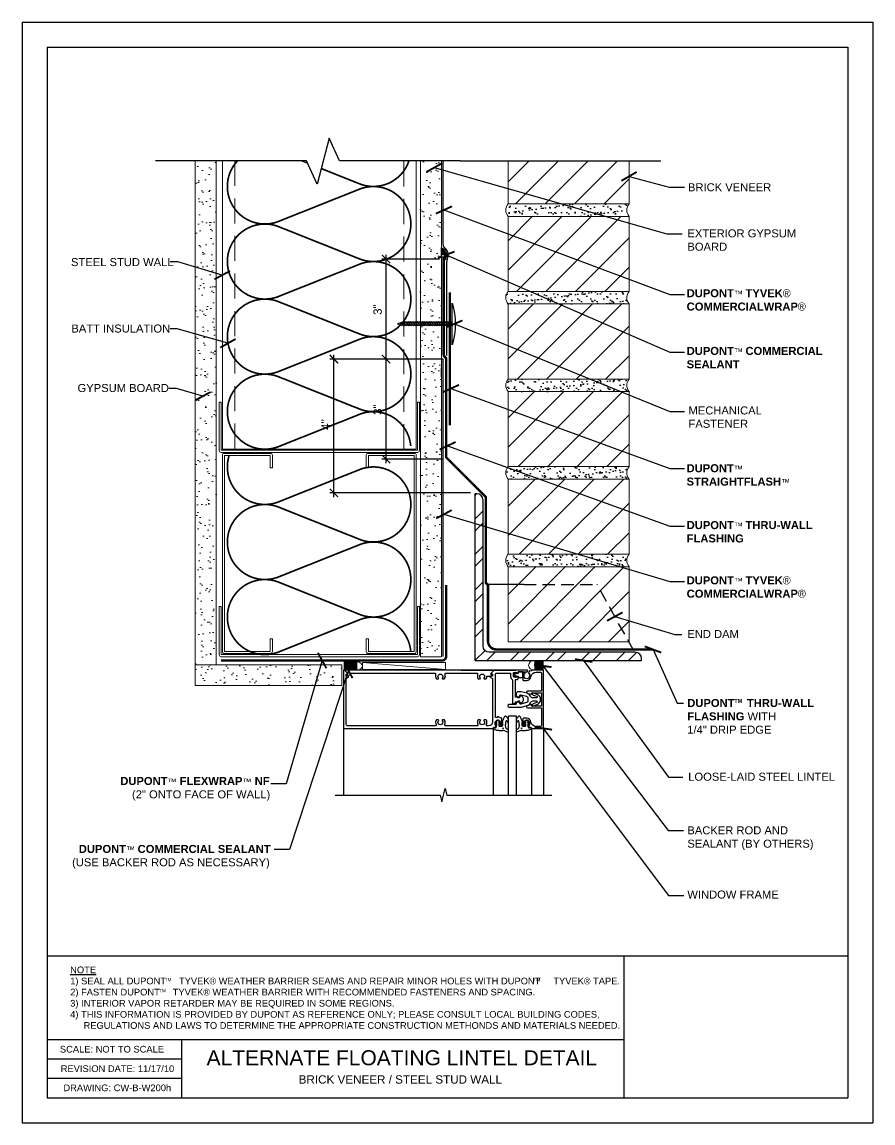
# Model space of a CAD drawing. Extents: x 520 to 545.5, y 238.7 to 271.7.
import ezdxf

# ---------------------------------------------------------------- set-up
doc = ezdxf.new("R2010")
doc.units = 0
doc.header["$LTSCALE"] = 1.5
doc.header["$MEASUREMENT"] = 0
doc.header["$PDMODE"] = 34
doc.linetypes.add('DASHED', pattern=[0.75, 0.5, -0.25])
doc.linetypes.add('HIDDEN', pattern=[0.375, 0.25, -0.125])
doc.layers.get('0').update_dxf_attribs({"color": 8, "linetype": 'CONTINUOUS'})
doc.layers.get('Defpoints').update_dxf_attribs({"linetype": 'CONTINUOUS'})
for name, color, linetype in [('8x11-ttb$0$B', 5, 'CONTINUOUS'), ('CMU', 250, 'CONTINUOUS'), ('DuPont Self-Adhered Flashing', 252, 'CONTINUOUS'), ('DuPont Thru-Wall Flashing', 252, 'CONTINUOUS'), ('INSULATION', 241, 'CONTINUOUS'), ('SEALANT', 250, 'CONTINUOUS'), ('Storefront Window', 250, 'CONTINUOUS'), ('StraightFlash', 252, 'CONTINUOUS'), ('STRUCTURE', 250, 'CONTINUOUS'), ('TEXT', 7, 'CONTINUOUS')]:
    doc.layers.add(name, color=color, linetype=linetype)
for name, color, linetype, lineweight in [('A-Backer Rod', 250, 'CONTINUOUS', 15), ('A-Sealant', 250, 'CONTINUOUS', 15), ('brick', 250, 'CONTINUOUS', 5), ('Gyp Board', 250, 'CONTINUOUS', 20), ('Metal Stud', 250, 'CONTINUOUS', 18), ('Shims', 250, 'CONTINUOUS', 25)]:
    doc.layers.add(name, color=color, linetype=linetype, lineweight=lineweight)
doc.layers.add('TYVEK Commercial Wrap D', color=7, linetype='DASHED', true_color=0x00538e)
doc.layers.add('Tyvek CommercialWrap', color=7, linetype='DASHED', true_color=0x00538e)
doc.layers.add('VIEWPORT', color=7, linetype='CONTINUOUS', plot=False)
doc.styles.add('DETAILS', font='sanss___.ttf', dxfattribs={"height": 1})
doc.styles.add('MS-STANDARD', font='ARIAL.TTF')
doc.dimstyles.new('ARCH_1_1-2_IN', dxfattribs={"dimscale": 0, "dimtxt": 0.09375, "dimasz": 0.09375, "dimexe": 0.0625, "dimexo": 0.0625, "dimgap": 0.0625, "dimtad": 1, "dimdec": 4, "dimlfac": 8, "dimzin": 3, "dimdsep": 46, "dimlunit": 4, "dimtxsty": 'Standard', "dimblk1": 'ARCHTICK', "dimblk2": 'ARCHTICK', "dimsah": 1, "dimcen": 0.0625, "dimdle": 0.0625, "dimclrd": 256, "dimclre": 256, "dimclrt": 256, "dimadec": 0, "dimazin": 0, "dimtfac": 1, "dimtdec": 4, "dimtmove": 0, "dimatfit": 3, "dimldrblk": 'ARCHTICK', "dimfxl": 1, "dimfrac": 2, "dimtolj": 1, "dimtzin": 0, "dimlwd": -1, "dimlwe": -1, "dimarcsym": 0})
doc.dimstyles.new('MS-ARCH_6_IN', dxfattribs={"dimtxt": 0.25, "dimasz": 0.25, "dimexe": 0.125, "dimexo": 0.125, "dimgap": 0.125, "dimtad": 1, "dimdec": 4, "dimzin": 3, "dimdsep": 46, "dimlunit": 4, "dimtxsty": 'MS-STANDARD', "dimblk1": 'ARCHTICK', "dimblk2": 'ARCHTICK', "dimsah": 1, "dimcen": 0.25, "dimdle": 0.125, "dimclrd": 256, "dimclre": 256, "dimclrt": 256, "dimadec": 0, "dimazin": 0, "dimtfac": 1, "dimtdec": 4, "dimtmove": 0, "dimatfit": 3, "dimldrblk": 'ARCHTICK', "dimfxl": 1, "dimfrac": 2, "dimtolj": 1, "dimtzin": 0, "dimlwd": -1, "dimlwe": -1, "dimarcsym": 0})

# ---------------------------------------------------------------- blocks, each defined once
blk = doc.blocks.new('_ArchTick')
at = {"color": 0, "linetype": 'ByBlock', "const_width": 0.15}
blk.add_lwpolyline([(-0.5, -0.5), (0.5, 0.5)], dxfattribs=at)
blk = doc.blocks.new('*D1')
at = {"layer": 'Defpoints', "color": 0}
for p in [(1501.952, 1201.213, 0), (1503.599, 1201.213, 0), (1506.168, 1197.203, 0)]:
    blk.add_point(p, dxfattribs=at)
at = {"layer": 'TEXT'}
for p, q in [((1503.474, 1201.213, 0), (1501.827, 1201.213, 0)), ((1501.952, 1197.078, 0), (1501.952, 1201.338, 0)), ((1506.043, 1197.203, 0), (1501.827, 1197.203, 0))]:
    blk.add_line(p, q, dxfattribs=at)
at = {"layer": 'TEXT', "xscale": 0.25, "yscale": 0.25, "zscale": 0.25}
for p, rotation in [((1501.952, 1201.213, 0), 90), ((1501.952, 1197.203, 0), 270)]:
    blk.add_blockref('_ArchTick', p, dxfattribs=dict(at, rotation=rotation))
at = {"layer": 'TEXT', "insert": (1501.702, 1199.25, 0), "char_height": 0.25, "attachment_point": 5, "rotation": 90, "style": 'MS-STANDARD'}
blk.add_mtext('\\A1;4"', dxfattribs=at)
blk = doc.blocks.new('*D2')
at = {"layer": 'Defpoints', "color": 0}
for p in [(1503.514, 1204.211, 0), (1505.242, 1204.211), (1505.354, 1201.213, 0)]:
    blk.add_point(p, dxfattribs=at)
at = {"layer": 'TEXT'}
for p, q in [((1505.117, 1204.211, 0), (1503.389, 1204.211, 0)), ((1503.514, 1201.088, 0), (1503.514, 1204.336, 0)), ((1505.229, 1201.213, 0), (1503.389, 1201.213, 0))]:
    blk.add_line(p, q, dxfattribs=at)
at = {"layer": 'TEXT', "xscale": 0.25, "yscale": 0.25, "zscale": 0.25}
for p, rotation in [((1503.514, 1204.211, 0), 90), ((1503.514, 1201.213, 0), 270)]:
    blk.add_blockref('_ArchTick', p, dxfattribs=dict(at, rotation=rotation))
at = {"layer": 'TEXT', "insert": (1503.262, 1202.694, 0), "char_height": 0.25, "attachment_point": 5, "rotation": 90, "style": 'MS-STANDARD'}
blk.add_mtext('\\A1;3"', dxfattribs=at)
blk = doc.blocks.new('*D3')
at = {"layer": 'Defpoints', "color": 0}
for p in [(1503.514, 1201.213, 0), (1505.242, 1201.213), (1505.354, 1198.216, 0)]:
    blk.add_point(p, dxfattribs=at)
at = {"layer": 'TEXT'}
for p, q in [((1505.117, 1201.213, 0), (1503.389, 1201.213, 0)), ((1503.514, 1198.091, 0), (1503.514, 1201.338, 0)), ((1505.229, 1198.216, 0), (1503.389, 1198.216, 0))]:
    blk.add_line(p, q, dxfattribs=at)
at = {"layer": 'TEXT', "xscale": 0.25, "yscale": 0.25, "zscale": 0.25}
for p, rotation in [((1503.514, 1201.213, 0), 90), ((1503.514, 1198.216, 0), 270)]:
    blk.add_blockref('_ArchTick', p, dxfattribs=dict(at, rotation=rotation))
at = {"layer": 'TEXT', "insert": (1503.262, 1199.697, 0), "char_height": 0.25, "attachment_point": 5, "rotation": 90, "style": 'MS-STANDARD'}
blk.add_mtext('\\A1;3"', dxfattribs=at)

msp = doc.modelspace()

# ---------------------------------------------------------------- hatches: boundary and pattern name
at = {"layer": 'brick'}
h = msp.add_hatch(dxfattribs=at)
h.set_pattern_fill('_USER', color=256, scale=0.625, angle=45, style=0, pattern_type=0)
h.set_pattern_definition([(45, (415.4628, 423.51115), (-0.4419417, 0.4419417), [])])
h.paths.add_polyline_path([(538.2302, 263.59773), (538.2302, 265.84773), (534.6052, 265.84773), (534.6052, 263.59773)])
h.paths.add_polyline_path([(538.2302, 260.97273), (538.2302, 263.22273), (534.6052, 263.22273), (534.6052, 260.97273)])
h.paths.add_polyline_path([(534.6052, 260.59773), (534.6052, 258.34773), (538.2302, 258.34773), (538.2302, 260.59773)])
h.paths.add_polyline_path([(534.6052, 257.97273), (534.6052, 255.72273), (538.2302, 255.72273), (538.2302, 257.97273)])
h.paths.add_polyline_path([(538.2302, 255.34773), (534.6052, 255.34773), (534.6052, 254.97273), (537.11363, 254.97273), (538.14863, 253.09773), (538.2302, 253.09773)])
h.paths.add_polyline_path([(537.11363, 254.97273), (534.6052, 254.97273), (534.6052, 253.09773), (538.14863, 253.09773)], flags=16)
h.paths.add_polyline_path([(538.2302, 267.50887), (534.6052, 267.50887), (534.6052, 266.22273), (538.2302, 266.22273)])
at = {"layer": 'CMU'}
h = msp.add_hatch(dxfattribs=at)
h.set_pattern_fill('AR-SAND', color=256, scale=0.15, style=0)
h.set_pattern_definition([(37.5, (214.07449, 278.90514), (-0.009449, 0.28902357), [0, -0.228, 0, -0.255, 0, -0.24375]), (7.5, (214.0745, 278.90514), (0.2654665, 0.4233219), [0, -0.123, 0, -0.2055, 0, -0.07875]), (327.5, (213.88999, 278.90514), (0.46712128, 0.00084886), [0, -0.075, 0, -0.27, 0, -0.3525]), (317.5, (213.89, 278.90514), (0.450919, 0.13165133), [0, -0.0375, 0, -0.177, 0, -0.2025])])
h.paths.add_polyline_path([(538.2302, 266.21986), (534.6052, 266.21986, 0.36363989), (534.6052, 265.84486), (538.2302, 265.84486, -0.36363989)])
h.paths.add_polyline_path([(538.2302, 263.59486), (534.6052, 263.59486, 0.36363989), (534.6052, 263.21986), (538.2302, 263.21986, -0.36363989)])
h.paths.add_polyline_path([(538.2302, 260.96986), (534.6052, 260.96986, 0.36363989), (534.6052, 260.59486), (538.2302, 260.59486, -0.36363989)])
h.paths.add_polyline_path([(538.2302, 258.34486), (534.6052, 258.34486, 0.36363989), (534.6052, 257.96986), (538.2302, 257.96986, -0.36363989)])
h.paths.add_polyline_path([(538.2302, 255.71986), (534.6052, 255.71986, 0.36363989), (534.6052, 255.34486), (538.2302, 255.34486, -0.36363989)])
at = {"layer": 'Gyp Board'}
h = msp.add_hatch(dxfattribs=at)
h.set_pattern_fill('AR-SAND', color=256, scale=0.25, style=0)
h.set_pattern_definition([(37.5, (561.97405, 240.66204), (-0.0157483, 0.481706), [0, -0.38, 0, -0.425, 0, -0.40625]), (7.5, (561.97405, 240.66204), (0.442444, 0.7055365), [0, -0.205, 0, -0.3425, 0, -0.13125]), (327.5, (561.66655, 240.66204), (0.7785355, 0.0014148), [0, -0.125, 0, -0.45, 0, -0.5875]), (317.5, (561.66655, 240.66204), (0.751532, 0.219419), [0, -0.0625, 0, -0.295, 0, -0.3375])])
h.paths.add_polyline_path([(525.8552, 267.50887), (525.68021, 267.50887), (525.2302, 267.50887), (525.2302, 252.40758), (525.8552, 252.40758)])
h.paths.add_polyline_path([(532.6052, 267.50887), (531.9802, 267.50887), (531.9802, 252.64758), (532.6052, 252.64758)])
h = msp.add_hatch(dxfattribs=at)
h.set_pattern_fill('AR-SAND,_O', color=256, scale=0.25, angle=-90)
h.set_pattern_definition([(127.5, (1086.2701, -1529.7422), (-0.48170594, -0.01574834), [0, -0.38, 0, -0.425, 0, -0.40625]), (97.5, (1086.2701, -1529.7422), (-0.70553652, 0.44244418), [0, -0.205, 0, -0.3425, 0, -0.13125]), (57.5, (1086.2701, -1530.0497), (-0.00141476, 0.77853547), [0, -0.125, 0, -0.45, 0, -0.5875]), (47.5, (1086.2701, -1530.0497), (-0.2194189, 0.75153165), [0, -0.0625, 0, -0.295, 0, -0.3375])])
h.paths.add_polyline_path([(525.2302, 252.40758), (525.2302, 251.78258), (529.62485, 251.78258), (529.62485, 252.40758)])
at = {"layer": 'SEALANT', "linetype": 'Continuous'}
h = msp.add_hatch(color=256, dxfattribs=at)
edge = h.paths.add_edge_path()
edge.add_arc((532.53095, 264.68288), 0.23177, -37.848286, 71.314784, ccw=False)
edge.add_line((532.71396, 264.54067), (532.71384, 264.61961))
edge.add_line((532.71384, 264.61961), (532.6052, 264.61961))
edge.add_line((532.6052, 264.61961), (532.6052, 264.90244))
at = {"layer": 'SEALANT'}
h = msp.add_hatch(color=256, dxfattribs=at)
h.dxf.hatch_style = 1
edge = h.paths.add_edge_path()
edge.add_arc((529.43047, 252.36839), 0.27922, 333.139472, 386.860528, ccw=False)
edge.add_line((529.67956, 252.24224), (530.08705, 252.24224))
edge.add_ellipse((530.08705, 252.36839), major_axis=(0.15164, 0), ratio=0.83193038, start_angle=90, end_angle=270, ccw=False)
edge.add_line((530.08705, 252.49455), (529.67956, 252.49455))
h = msp.add_hatch(color=256, dxfattribs=at)
h.dxf.hatch_style = 1
edge = h.paths.add_edge_path()
edge.add_line((535.67028, 252.53141), (535.3873, 252.53141))
edge.add_ellipse((535.3873, 252.38682), major_axis=(0.1676, 0), ratio=0.86265915, start_angle=270, end_angle=450, ccw=False)
edge.add_line((535.3873, 252.24224), (535.66854, 252.24224))
edge.add_arc((536.0392, 252.3846), 0.39705, 158.300873, 201.011761, ccw=False)
at = {"layer": 'STRUCTURE'}
h = msp.add_hatch(dxfattribs=at)
h.set_pattern_fill('ANSI32', color=256, scale=2, style=0)
h.set_pattern_definition([(45, (-1068.5434, -375.93854), (-0.5303301, 0.5303301), []), (45, (-1068.18984, -375.93854), (-0.5303301, 0.5303301), [])])
edge = h.paths.add_edge_path()
edge.add_line((533.8552, 252.96891), (533.8552, 257.34391))
edge.add_arc((533.6677, 257.34391), 0.1875, 0, 90)
edge.add_line((533.6677, 257.53141), (533.6052, 257.53141))
edge.add_line((533.6052, 257.53141), (533.6052, 252.53141))
edge.add_line((533.6052, 252.53141), (538.6052, 252.53141))
edge.add_line((538.6052, 252.53141), (538.6052, 252.59391))
edge.add_arc((538.4177, 252.59391), 0.1875, 0, 90)
edge.add_line((538.4177, 252.78141), (534.0427, 252.78141))
edge.add_arc((534.0427, 252.96891), 0.1875, 180, 270, ccw=False)

# ---------------------------------------------------------------- linework, layer by layer
at = {"layer": '8x11-ttb$0$B', "color": 7}
for p, q in [((520.78945, 270.921), (520.78945, 239.421)), ((520.78945, 270.921), (544.78945, 270.921)), ((544.78945, 270.921), (544.78945, 239.421)), ((520.78945, 241.17166), (538.078, 241.17166)), ((520.78945, 239.421), (544.78945, 239.421))]:
    msp.add_line(p, q, dxfattribs=at)
for points in [[(544.78945, 243.66632), (520.78945, 243.66632)], [(538.078, 243.66632), (538.078, 239.421)], [(524.81716, 241.17166), (524.81716, 239.421)], [(524.81716, 240.58806), (520.78945, 240.58806)], [(524.81716, 240.00446), (520.78945, 240.00446)]]:
    msp.add_lwpolyline(points, dxfattribs=at)
at = {"layer": 'A-Backer Rod'}
for centre, major_axis, ratio in [((530.08705, 252.36839), (0.15164, 0), 0.83193038), ((535.3873, 252.38682, 0), (0.1676, 0), 0.86265915)]:
    msp.add_ellipse(centre, major_axis=major_axis, ratio=ratio, dxfattribs=at)
at = {"layer": 'A-Sealant'}
msp.add_arc((536.0392, 252.3846, 0), 0.39705, 158.300873, 201.011761, dxfattribs=at)
at = {"layer": 'brick', "linetype": 'Continuous', "elevation": 0}
msp.add_lwpolyline([(534.6052, 267.50887), (534.6052, 266.21986), (538.2302, 266.21986), (538.2302, 267.50887)], dxfattribs=at)
for points in [[(534.6052, 263.59486), (538.2302, 263.59486), (538.2302, 265.84486), (534.6052, 265.84486)], [(534.6052, 260.96986), (538.2302, 260.96986), (538.2302, 263.21986), (534.6052, 263.21986)], [(534.6052, 258.34486), (538.2302, 258.34486), (538.2302, 260.59486), (534.6052, 260.59486)], [(534.6052, 255.71986), (538.2302, 255.71986), (538.2302, 257.96986), (534.6052, 257.96986)], [(534.6052, 253.09486), (538.2302, 253.09486), (538.2302, 255.34486), (534.6052, 255.34486)]]:
    msp.add_lwpolyline(points, close=True, dxfattribs=at)
at = {"layer": 'brick', "linetype": 'Continuous'}
for centre in [(534.82892, 266.03236, 0), (538.45392, 266.03236, 0), (534.82892, 263.40736, 0), (538.45392, 263.40736, 0), (534.82892, 260.78236, 0), (538.45392, 260.78236, 0), (534.82892, 258.15736, 0), (538.45392, 258.15736, 0), (534.82892, 255.53236, 0), (538.45392, 255.53236, 0)]:
    msp.add_arc(centre, 0.2919, 140.03343, 219.96657, dxfattribs=at)
at = {"layer": 'DuPont Self-Adhered Flashing', "const_width": 0.075}
msp.add_lwpolyline([(525.99844, 252.53204), (532.62337, 252.53204, 0.41421356), (532.74837, 252.65704), (532.74837, 254.79574)], format="xyb", dxfattribs=at)
at = {"layer": 'DuPont Thru-Wall Flashing'}
msp.add_line((535.07283, 254.81555, 0), (533.99294, 254.81555, 0), dxfattribs=at)
at = {"layer": 'DuPont Thru-Wall Flashing', "linetype": 'HIDDEN'}
for p, q in [((535.07283, 254.81555, 0), (537.27237, 254.81555, 0)), ((538.37099, 252.82528), (537.27237, 254.81555))]:
    msp.add_line(p, q, dxfattribs=at)
at = {"layer": 'DuPont Thru-Wall Flashing'}
msp.add_lwpolyline([(532.67618, 264.61958, 0.075, 0.075, 0), (532.67618, 261.68831, 0.075, 0.075, 0.19891237), (532.69082, 261.65296, 0.075, 0.075, 0), (532.73373, 261.61005, 0.075, 0.075, -0.19891237), (532.74837, 261.57469, 0.075, 0.075, 0), (532.74837, 258.62245, 0.075, 0.075, 0), (533.938, 257.43282, 0.075, 0.075, 0), (533.938, 254.85375, 0.075, 0.075, 0), (534.00403, 254.80332, 0.075, 0.075, 0), (534.00403, 253.11368, 0.075, 0.075, 0.41415789), (534.25398, 252.86368, 0.075, 0.075, 0), (538.94783, 252.86279, 0, 0, 0)], format="xyseb", dxfattribs=at)
at = {"layer": 'Gyp Board', "elevation": 0}
for points in [[(525.2302, 267.50887), (525.2302, 252.40758), (525.8552, 252.40758), (525.8552, 267.50887)], [(532.6052, 267.50887), (532.6052, 252.64758), (531.9802, 252.64758), (531.9802, 267.50887)]]:
    msp.add_lwpolyline(points, dxfattribs=at)
msp.add_lwpolyline([(525.2302, 252.40758), (525.2302, 251.78258), (529.62485, 251.78258), (529.62485, 252.40758)], close=True, dxfattribs=at)
at = {"layer": 'INSULATION', "color": 253, "const_width": 0.05, "elevation": 0}
for points in [[(530.56738, 262.24133, 0.08350436), (530.19938, 262.17944), (527.68538, 261.17822, -1.4043705), (527.68538, 263.30444), (530.19938, 262.30322, 1.4043705), (530.19938, 264.42944), (527.68538, 263.42822, -1.4043705), (527.68538, 265.55444), (530.19938, 264.55322, 1.4043705), (530.19938, 266.67944), (527.68538, 265.67822, -0.7820851), (526.49488, 267.50887, -0.7820851)], [(529.00672, 267.2782), (530.19938, 266.80322, 0.41711529), (531.63408, 267.50887, 0.41711529)], [(527.31738, 261.11633, 0.08350436), (527.68538, 261.17822), (530.19938, 262.17944, -1.4043705), (530.19938, 260.05322), (527.68538, 261.05444, 1.4043705), (527.68538, 258.92822), (530.19938, 259.92944, -0.48942594), (531.68847, 258.96008)], [(526.24618, 258.67883, 0.61812556), (527.68538, 257.27197), (530.19938, 258.27319, -1.4043705), (530.19938, 256.14697), (527.68538, 257.14819, 1.4043705), (527.68538, 255.02197), (530.19938, 256.02319, -1.4043705), (530.19938, 253.89697), (527.68538, 254.89819, 1.4043705), (527.68538, 252.77197), (530.19938, 253.77319, -0.48942594), (531.68847, 252.80383)]]:
    msp.add_lwpolyline(points, format="xyb", dxfattribs=at)
at = {"layer": 'INSULATION', "elevation": 0}
msp.add_lwpolyline([(528.42754, 267.50887), (528.59491, 267.44221)], dxfattribs=at)
at = {"layer": 'Metal Stud'}
for p, q in [((526.1052, 258.74133, 0), (526.1052, 258.77258, 0)), ((526.1052, 258.74133, 0), (526.1052, 258.77258, 0)), ((531.7927, 258.74133, 0), (531.7927, 258.77258, 0)), ((526.1052, 252.74133, 0), (526.1052, 252.71008, 0)), ((531.7927, 252.74133, 0), (531.7927, 252.71008, 0))]:
    msp.add_line(p, q, dxfattribs=at)
at = {"layer": 'Metal Stud', "lineweight": 13, "elevation": 0}
msp.add_lwpolyline([(526.0427, 267.50887), (526.0427, 258.86633), (531.8552, 258.86633), (531.8552, 267.50887)], dxfattribs=at)
at = {"layer": 'Metal Stud', "linetype": 'DASHED', "lineweight": 5, "elevation": 0}
msp.add_lwpolyline([(526.4177, 267.50887), (526.4177, 258.86633), (531.4802, 258.86633), (531.4802, 267.50887)], dxfattribs=at)
at = {"layer": 'Metal Stud', "elevation": 0}
for points in [[(531.88645, 260.27258), (531.88645, 258.83508), (526.01145, 258.83508), (526.01145, 260.27258), (525.94895, 260.27258), (525.94895, 258.83508, 0.41421356), (526.01145, 258.77258), (531.88645, 258.77258, 0.41421356), (531.94895, 258.83508), (531.94895, 260.27258)], [(527.4802, 258.30383), (527.5427, 258.30383), (527.5427, 258.67883, 0.41421356), (527.4802, 258.74133), (526.1052, 258.74133, 0.41421356), (526.0427, 258.67883), (526.0427, 252.80383, 0.41421356), (526.1052, 252.74133), (527.4802, 252.74133, 0.41421356), (527.5427, 252.80383), (527.5427, 253.17883), (527.4802, 253.17883), (527.4802, 252.80383), (526.1052, 252.80383), (526.1052, 258.67883), (527.4802, 258.67883)], [(530.4177, 258.30383), (530.3552, 258.30383), (530.3552, 258.67883, -0.41421356), (530.4177, 258.74133), (531.7927, 258.74133, -0.41421356), (531.8552, 258.67883), (531.8552, 252.80383, -0.41421356), (531.7927, 252.74133), (530.4177, 252.74133, -0.41421356), (530.3552, 252.80383), (530.3552, 253.17883), (530.4177, 253.17883), (530.4177, 252.80383), (531.7927, 252.80383), (531.7927, 258.67883), (530.4177, 258.67883)], [(531.88645, 254.14758), (531.88645, 252.71008), (526.01145, 252.71008), (526.01145, 254.14758), (525.94895, 254.14758), (525.94895, 252.71008, 0.41421356), (526.01145, 252.64758), (531.88645, 252.64758, 0.41421356), (531.94895, 252.71008), (531.94895, 254.14758)]]:
    msp.add_lwpolyline(points, format="xyb", close=True, dxfattribs=at)
at = {"layer": 'SEALANT', "linetype": 'Continuous'}
msp.add_line((532.60518, 261.02542, 0), (532.60518, 261.30116, 0), dxfattribs=at)
at = {"layer": 'SEALANT', "linetype": 'Continuous', "elevation": 0}
msp.add_lwpolyline([(532.6052, 264.90244, -0.51593444), (532.71396, 264.54067), (532.71384, 264.61961), (532.6052, 264.61961)], format="xyb", close=True, dxfattribs=at)
at = {"layer": 'Shims', "lineweight": 15}
msp.add_lwpolyline([(530.24342, 252.47204), (532.73159, 252.47204), (532.73159, 252.26415), (530.24342, 252.26415)], close=True, dxfattribs=at)
msp.add_lwpolyline([(532.73159, 252.26415), (530.24342, 252.47204)], dxfattribs=at)
at = {"layer": 'Storefront Window'}
for p, q in [((533.20182, 252.24224, 0), (534.83179, 252.24224, 0)), ((529.669, 250.49224, 0), (529.669, 248.49224, 0)), ((534.15728, 250.49224, 0), (534.15728, 248.49224, 0)), ((534.17022, 250.5186, 0), (534.16717, 250.48247, 0)), ((534.26769, 250.65696, 0), (534.22456, 250.63621, 0)), ((534.24837, 250.52338, 0), (534.2661, 250.60266, 0)), ((534.27177, 250.66228, 0), (534.27269, 250.6804, 0)), ((535.19279, 250.66228, 0), (535.19187, 250.6804, 0)), ((535.19687, 250.65696, 0), (535.23999, 250.63621, 0)), ((535.21619, 250.52338, 0), (535.19846, 250.60266, 0)), ((535.29434, 250.5186, 0), (535.29739, 250.48247, 0)), ((535.30682, 250.49224, 0), (535.30682, 248.49224, 0)), ((535.66854, 250.49224, 0), (535.66854, 248.49224, 0)), ((534.51185, 250.42206, 0), (534.60695, 250.38067, 0)), ((534.95271, 250.42206, 0), (534.85761, 250.38067, 0))]:
    msp.add_line(p, q, dxfattribs=at)
at = {"layer": 'Storefront Window', "elevation": 0}
for points in [[(534.13982, 251.98882), (534.13982, 250.69724, -0.41421356), (534.01482, 250.57224), (533.98286, 250.57224, -0.5558235), (533.95506, 250.61695, 0.23643465), (533.9543, 250.74503, 0.28229128), (533.94093, 250.75324), (533.89301, 250.75324, 0.64464487), (533.88172, 250.72835, -2.20605228), (533.77192, 250.72835, 0.64464487), (533.76064, 250.75324), (533.71272, 250.75324, 0.28229128), (533.69935, 250.74503, 0.23643465), (533.69859, 250.61695, -0.5558235), (533.67079, 250.57224), (532.73286, 250.57224, -0.5558235), (532.70506, 250.61695, 0.23643465), (532.7043, 250.74503, 0.28229128), (532.69093, 250.75324), (532.64301, 250.75324, 0.64464487), (532.63172, 250.72835, -2.20605228), (532.52192, 250.72835, 0.64464487), (532.51064, 250.75324), (532.46272, 250.75324, 0.28229128), (532.44935, 250.74503, 0.23643465), (532.44859, 250.61695, -0.5558235), (532.42079, 250.57224), (529.81128, 250.57224, -0.41421356), (529.74928, 250.63424), (529.74928, 251.98882), (529.82037, 252.0344, 0.74904253), (529.81228, 252.06203), (529.74928, 252.06203), (529.74928, 252.12703), (529.79589, 252.12703, 0.66034702), (529.80094, 252.13887), (529.71797, 252.22552), (529.71797, 252.24224), (529.66928, 252.24224), (529.66928, 250.49224), (534.15728, 250.49224), (534.16782, 250.52224), (534.22082, 250.51224), (534.24982, 250.59474), (534.22082, 250.59474), (534.22082, 250.67174, -1), (534.37882, 250.67174), (534.37882, 250.59474), (534.34982, 250.59474), (534.34982, 250.58274, 0.41421356), (534.36982, 250.56274), (534.41882, 250.56274), (534.41882, 250.78574, 0.32242914), (534.40176, 250.80944), (534.29182, 250.84981), (534.29182, 250.82824), (534.22982, 250.82824), (534.22982, 251.11774), (534.21482, 251.13274), (534.22982, 251.14774), (534.22982, 252.13724, -0.41421356), (534.24482, 252.15224), (534.67882, 252.15224), (534.67882, 252.05124, 0.29538318), (534.74082, 251.95544), (534.74082, 251.24274), (534.83082, 251.24274), (534.83082, 251.29724), (534.96019, 251.29724), (534.95585, 251.24767, 0.63099639), (534.96363, 251.24309), (535.02543, 251.28344, 0.54175185), (535.02533, 251.45097), (534.96362, 251.49116, 0.63020036), (534.95585, 251.48657), (534.96017, 251.43724), (534.83082, 251.43724), (534.83082, 251.95124, -0.41421356), (534.84582, 251.96624), (534.88882, 251.96624, 0.41421356), (534.90382, 251.98124), (534.90382, 252.03324, 0.41421356), (534.87882, 252.05824), (534.86382, 252.05824), (534.86382, 252.03624), (534.78382, 252.03624, -0.41421356), (534.76882, 252.05124), (534.76882, 252.15924, -0.41421356), (534.78382, 252.17424), (534.86382, 252.17424), (534.86382, 252.15224), (534.87882, 252.15224, 0.41421356), (534.90382, 252.17724), (534.90382, 252.19224), (535.17632, 252.19224, 1), (535.17632, 252.24224), (534.17067, 252.24224), (534.17067, 252.22552), (534.08771, 252.13887, 0.66034702), (534.09276, 252.12703), (534.13982, 252.12703), (534.13982, 252.06203), (534.07682, 252.06203, 0.74904253), (534.06873, 252.0344)], [(534.82005, 252.12739), (534.84271, 252.1544, 1), (534.82356, 252.17047), (534.76882, 252.10524), (534.82356, 252.04, 1), (534.84271, 252.05607), (534.82005, 252.08308), (534.90682, 252.06329), (534.90682, 252.02124), (535.04782, 252.02124), (535.04782, 252.18924), (534.90682, 252.18924), (534.90682, 252.14718)], [(535.04454, 250.78074), (535.04454, 250.56274), (535.09354, 250.56274, 0.41421356), (535.11354, 250.58274), (535.11354, 250.59474), (535.08454, 250.59474), (535.08454, 250.67174, -1), (535.24254, 250.67174), (535.24254, 250.59474), (535.21354, 250.59474), (535.24254, 250.51224), (535.29554, 250.52224), (535.30654, 250.49224), (535.66854, 250.49224), (535.66854, 252.24224), (535.30654, 252.24224), (535.29554, 252.21224), (535.24254, 252.22224), (535.21354, 252.13974), (535.24254, 252.13974), (535.24254, 252.06274, -1), (535.08454, 252.06274), (535.08454, 252.13974), (535.11354, 252.13974), (535.11354, 252.15174, 0.41421356), (535.09354, 252.17174), (535.04454, 252.17174), (535.04454, 251.95374, 0.41421356), (535.06454, 251.93374), (535.16354, 251.93374, 0.37708043), (535.29148, 252.04621, -0.37708043), (535.4462, 252.18224), (535.57854, 252.18224, -0.41421356), (535.60854, 252.15224), (535.60854, 251.61652), (535.18272, 251.61652, 0.8769747), (535.17496, 251.55754), (535.30847, 251.52177, 0.5773516), (535.32072, 251.53402), (535.31538, 251.55393, -0.49314543), (535.32504, 251.56652), (535.60854, 251.56652), (535.60854, 251.16795), (535.32504, 251.16795, -0.49314543), (535.31538, 251.18054), (535.32072, 251.20046, 0.5773516), (535.30847, 251.2127), (535.17496, 251.17693, 0.8769747), (535.18272, 251.11795), (535.60854, 251.11795), (535.60854, 250.58224, -0.41421356), (535.57854, 250.55224), (535.4462, 250.55224, -0.37708043), (535.29148, 250.68826, 0.37708043), (535.16354, 250.80074), (535.06454, 250.80074, 0.41421356)], [(535.3552, 251.32179), (535.45307, 251.32179, -0.83909963), (535.46162, 251.27329), (535.36084, 251.23661, 0.31783725), (535.32136, 251.17968, 0.51763809), (535.34149, 251.16572), (535.47625, 251.21477, 0.31529879), (535.57889, 251.36136), (535.57889, 251.37221, 0.31529879), (535.47625, 251.5188), (535.34149, 251.56785, 0.51763809), (535.32136, 251.55389, 0.31783725), (535.36084, 251.49696), (535.46162, 251.46028, -0.83909963), (535.45307, 251.41179), (535.3552, 251.41179, -0.30469456), (535.27189, 251.46776, 0.23446859), (535.17852, 251.55005), (534.99868, 251.59824), (534.91788, 251.59824, 0.41421356), (534.84288, 251.52324), (534.84288, 251.5021, 0.26794919), (534.88038, 251.43715), (534.8984, 251.42675, 0.1316525), (534.9059, 251.42474), (534.94432, 251.42474, 0.46630766), (534.95909, 251.44234), (534.95369, 251.47293, -0.54861879), (534.991, 251.50712), (535.15522, 251.46311, -0.33945426), (535.19228, 251.41482), (535.19228, 251.31875, -0.33945426), (535.15522, 251.27046), (534.99084, 251.22641, -0.54861879), (534.95353, 251.2606), (534.95909, 251.29213, 0.46630766), (534.94432, 251.30974), (534.9059, 251.30974, 0.1316525), (534.8984, 251.30773), (534.88038, 251.29732, 0.27133148), (534.84289, 251.23142, -0.41791242), (534.82789, 251.21624), (534.63042, 251.21624, 0.41421356), (534.60042, 251.18624), (534.60042, 251.16624, 0.41421356), (534.63042, 251.13624), (535.00203, 251.13624), (535.17852, 251.18352, 0.23446859), (535.27189, 251.26582, -0.30469456)]]:
    msp.add_lwpolyline(points, format="xyb", close=True, dxfattribs=at)
msp.add_lwpolyline([(532.71982, 252.06803), (532.71982, 252.05424), (532.71982, 252.15224), (533.68382, 252.15224), (533.68382, 252.05424, 0.11811162), (533.69935, 251.98944, 0.28229128), (533.71272, 251.98124), (533.76064, 251.98124, 0.64464487), (533.77192, 252.00612, -2.20605228), (533.88172, 252.00612, 0.64464487), (533.89301, 251.98124), (533.94093, 251.98124, 0.28229128), (533.9543, 251.98944, 0.11811162), (533.96982, 252.05424), (533.96982, 252.06803), (534.08682, 252.06803, 0.41421356), (534.13382, 252.11503), (534.13382, 252.12103), (534.09422, 252.12103, -0.66034702), (534.08483, 252.14302), (534.16363, 252.22532, 0.66034702), (534.1564, 252.24224), (529.73274, 252.24224, 0.66034702), (529.72552, 252.22532), (529.80432, 252.14302, -0.66034702), (529.79493, 252.12103), (529.75532, 252.12103), (529.75532, 252.11503, 0.66817864), (529.83556, 252.08179), (529.906, 252.15224), (532.43382, 252.15224), (532.43382, 252.05424, 0.11811162), (532.44935, 251.98944, 0.28229128), (532.46272, 251.98124), (532.51064, 251.98124, 0.64464487), (532.52192, 252.00612, -2.20605228), (532.63172, 252.00612, 0.64464487), (532.64301, 251.98124), (532.69093, 251.98124, 0.28229128), (532.7043, 251.98944, 0.11811162), (532.71982, 252.05424)], format="xyb", dxfattribs=at)
for points in [[(534.85728, 248.49224), (534.85728, 250.86724), (534.60728, 250.86724), (534.60728, 248.49224)], [(529.419, 248.49223), (532.56903, 248.49223), (532.61905, 248.29225), (532.71903, 248.69223), (532.76903, 248.49223), (535.91909, 248.49223)]]:
    msp.add_lwpolyline(points, dxfattribs=at)
at = {"layer": 'Storefront Window'}
for centre in [(534.45415, 250.50142, 0), (534.45415, 250.50142, 0), (535.01041, 250.50142, 0), (535.01041, 250.50142, 0)]:
    msp.add_circle(centre, 0.01, dxfattribs=at)
for centre, radius, start, end in [((534.71407, 250.69945, 0), 0.26614, 149.935883, 167.835783), ((534.56084, 250.78814, 0), 0.08911, 137.535983, 149.939083), ((534.54208, 250.80945, 0), 0.06096, 116.395883, 140.413683), ((534.5309, 250.83108, 0), 0.03647, 75.813083, 115.760883), ((534.51016, 250.81121, 0), 0.0627, 33.834583, 61.753083), ((533.55397, 250.17029, 0), 1.21367, 29.819286, 33.833883), ((535.91058, 250.17029, 0), 1.21367, 146.166117, 150.180714), ((534.9544, 250.81121, 0), 0.0627, 118.246917, 146.165417), ((534.93366, 250.83108, 0), 0.03647, 64.239117, 104.186917), ((534.92248, 250.80945, 0), 0.06096, 39.586317, 63.604117), ((534.90372, 250.78814, 0), 0.08911, 30.060917, 42.464017), ((534.75049, 250.69945, 0), 0.26614, 12.164217, 30.064117), ((534.17713, 250.48163, 0), 0.01, 175.170783, 248.138567), ((534.18019, 250.51776, 0), 0.01, 68.758957, 175.170783), ((534.32441, 250.84872, 0), 0.40553, 248.138567, 256.919894), ((534.26114, 250.72603, 0), 0.21345, 248.758957, 263.062968), ((534.22684, 250.62922, 0), 0.00735, 108.021087, 272.685645), ((534.23006, 250.71937, 0), 0.09753, 268.310258, 283.697992), ((534.23679, 250.5259, 0), 0.01185, 263.062968, 347.732518), ((534.26228, 250.68838, 0), 0.02243, 130.056983, 175.962083), ((534.24283, 250.69101, 0), 0.00303, 195.985393, 302.618283), ((534.29275, 250.60238, 0), 0.09871, 111.578283, 119.292583), ((534.5792, 250.31144, 0), 0.51485, 122.499883, 130.055783), ((534.25729, 250.6178, 0), 0.00797, 10.558079, 121.23026), ((534.26454, 250.67581, 0), 0.02006, 80.310183, 113.800183), ((534.24583, 250.60979, 0), 0.02149, 340.618872, 26.15753), ((534.25678, 250.66955, 0), 0.01666, 310.903583, 334.139183), ((534.26299, 250.6884, 0), 0.00871, 358.975783, 55.511083), ((534.24938, 250.6814, 0), 0.02333, 357.532483, 17.048483), ((534.30735, 250.73813, 0), 0.00891, 61.840183, 122.462783), ((534.23477, 250.60241, 0), 0.16289, 41.105183, 61.864083), ((534.39745, 250.70555, 0), 0.07362, 175.170783, 197.001513), ((534.3296, 250.70832, 0), 0.00683, 44.297883, 142.972983), ((534.44451, 250.61497, 0), 0.11925, 175.793223, 195.277123), ((534.37777, 250.614, 0), 0.05309, 152.683283, 169.425383), ((534.33879, 250.69125, 0), 0.01379, 211.616583, 240.247393), ((534.34808, 250.58435, 0), 0.01864, 182.205785, 240.230783), ((534.33935, 250.63229, 0), 0.01064, 81.938383, 145.241083), ((534.09539, 250.32045, 0), 0.42978, 50.166883, 56.605183), ((534.4537, 250.88579, 0), 0.20985, 235.387093, 241.837073), ((534.36101, 250.60693, 0), 0.04465, 240.214333, 261.061603), ((534.27571, 250.18212, 0), 0.46523, 77.951783, 81.954683), ((534.39295, 250.80992, 0), 0.25011, 261.055363, 273.252173), ((534.35685, 250.70262, 0), 0.00287, 219.779733, 310.561783), ((534.3516, 250.70411, 0), 0.008, 332.779883, 41.067283), ((534.36097, 250.63846, 0), 0.01546, 9.203883, 51.062183), ((534.37314, 250.64026, 0), 0.00317, 264.274253, 12.818683), ((534.40551, 250.58873, 0), 0.02867, 273.250643, 2.168383), ((534.80065, 250.60371, 0), 0.36618, 169.182283, 182.16992), ((533.24692, 250.90055, 0), 1.21566, 349.183683, 353.143283), ((535.08374, 250.64132, 0), 0.55493, 176.094228, 182.301475), ((534.74086, 250.57108, 0), 0.21204, 183.00865, 195.440513), ((533.84364, 250.5912, 0), 0.68618, 357.406483, 2.324983), ((534.65859, 250.67153, 0), 0.12872, 158.182983, 176.529329), ((534.58615, 250.53616, 0), 0.05429, 203.408313, 250.728783), ((534.55522, 250.71439, 0), 0.01688, 66.049383, 162.829683), ((534.53801, 250.68442, 0), 0.05138, 37.541183, 62.069183), ((535.05105, 251.36057, 0), 1.00002, 241.128973, 243.634333), ((533.76424, 250.18245, 0), 0.97346, 30.039403, 33.214183), ((535.70032, 250.18245, 0), 0.97346, 146.785817, 149.960597), ((534.4135, 251.36057, 0), 1.00002, 296.365667, 298.871027), ((534.92655, 250.68442, 0), 0.05138, 117.930817, 142.458817), ((534.87841, 250.53616, 0), 0.05429, 289.271217, 336.591687), ((534.90933, 250.71439, 0), 0.01688, 17.170317, 113.950617), ((534.80596, 250.67153, 0), 0.12872, 3.470671, 21.817017), ((534.7237, 250.57108, 0), 0.21204, 344.559487, 356.99135), ((534.38082, 250.64132, 0), 0.55493, 357.698525, 3.905772), ((535.62092, 250.5912, 0), 0.68618, 177.675017, 182.593517), ((536.21764, 250.90055, 0), 1.21566, 186.856717, 190.816317), ((534.66391, 250.60371, 0), 0.36618, 357.83008, 10.817717), ((535.05904, 250.58873, 0), 0.02867, 177.831617, 266.749357), ((535.07161, 250.80992, 0), 0.25011, 266.747827, 278.944637), ((535.09142, 250.64026, 0), 0.00317, 167.181317, 275.725747), ((535.10359, 250.63846, 0), 0.01546, 128.937817, 170.796117), ((535.18885, 250.18212, 0), 0.46523, 98.045317, 102.048217), ((535.36917, 250.32045, 0), 0.42978, 123.394817, 129.833117), ((535.11296, 250.70411, 0), 0.008, 138.932717, 207.220117), ((535.10771, 250.70262, 0), 0.00287, 229.438217, 320.220267), ((535.22979, 250.60241, 0), 0.16289, 118.135917, 138.894817), ((535.01085, 250.88579, 0), 0.20985, 298.162927, 304.612907), ((535.10355, 250.60693, 0), 0.04465, 278.938397, 299.785667), ((535.12521, 250.63229, 0), 0.01064, 34.758917, 98.061617), ((535.11648, 250.58435, 0), 0.01864, 299.769217, 357.794215), ((535.13496, 250.70832, 0), 0.00683, 37.027017, 135.702117), ((535.12577, 250.69125, 0), 0.01379, 299.752607, 328.383417), ((535.08679, 250.614, 0), 0.05309, 10.574617, 27.316717), ((535.02005, 250.61497, 0), 0.11925, 344.722877, 4.206777), ((535.06711, 250.70555, 0), 0.07362, 342.998487, 4.829217), ((535.1572, 250.73813, 0), 0.00891, 57.537217, 118.159817), ((534.88536, 250.31144, 0), 0.51485, 49.944217, 57.500117), ((535.21518, 250.6814, 0), 0.02333, 162.951517, 182.467517), ((535.20778, 250.66955, 0), 0.01666, 205.860817, 229.096417), ((535.20157, 250.6884, 0), 0.00871, 124.488917, 181.024217), ((535.20001, 250.67581, 0), 0.02006, 66.199817, 99.689817), ((535.21873, 250.60979, 0), 0.02149, 153.84247, 199.381128), ((535.20727, 250.6178, 0), 0.00797, 58.76974, 169.441921), ((535.17181, 250.60238, 0), 0.09871, 60.707417, 68.421717), ((535.2345, 250.71937, 0), 0.09753, 256.302008, 271.689742), ((535.22777, 250.5259, 0), 0.01185, 192.267482, 276.937032), ((535.20228, 250.68838, 0), 0.02243, 4.037917, 49.943017), ((535.22173, 250.69101, 0), 0.00303, 237.381717, 344.014607), ((535.20342, 250.72603, 0), 0.21345, 276.937032, 291.241043), ((535.14014, 250.84872, 0), 0.40553, 283.080106, 291.861433), ((535.23772, 250.62922, 0), 0.00735, 267.314355, 71.978913), ((535.28437, 250.51776, 0), 0.01, 4.829217, 111.241043), ((535.28743, 250.48163, 0), 0.01, 291.861433, 4.829217), ((534.42376, 251.40214, 0), 0.9675, 258.606821, 265.111468), ((534.40687, 250.84409, 0), 0.41119, 260.825899, 275.647666), ((534.4593, 250.32648, 0), 0.10908, 61.198408, 96.297678), ((535.00526, 250.32648, 0), 0.10908, 83.702322, 118.801592), ((535.05769, 250.84409, 0), 0.41119, 264.352334, 279.174101), ((535.0408, 251.40214, 0), 0.9675, 274.888532, 281.393179)]:
    msp.add_arc(centre, radius, start, end, dxfattribs=at)
at = {"layer": 'StraightFlash', "color": 250, "const_width": 0.075}
msp.add_lwpolyline([(532.86002, 263.57158), (532.86002, 259.57781)], dxfattribs=at)
at = {"layer": 'STRUCTURE'}
for p, q in [((533.1661, 267.50887, 0), (539.18063, 267.50887)), ((531.46576, 262.69174), (531.41758, 262.5748)), ((531.46576, 262.69174), (531.478, 262.67357)), ((531.51813, 262.69174), (531.46577, 262.56466)), ((531.51813, 262.69174), (531.53037, 262.67357)), ((531.57051, 262.69174), (531.51814, 262.56466)), ((531.57051, 262.69174), (531.58274, 262.67357)), ((531.62288, 262.69174), (531.57052, 262.56466)), ((531.62288, 262.69174), (531.63511, 262.67357)), ((531.67525, 262.69174), (531.62289, 262.56466)), ((531.67525, 262.69174), (531.68749, 262.67357)), ((531.72762, 262.69174), (531.67526, 262.56466)), ((531.72762, 262.69174), (531.73986, 262.67357)), ((531.77999, 262.69174), (531.72763, 262.56466)), ((531.83237, 262.69174), (531.77999, 262.56466)), ((531.77999, 262.69174), (531.79223, 262.67357)), ((531.88473, 262.69174), (531.83237, 262.56466)), ((531.83237, 262.69174), (531.8446, 262.67357)), ((531.9371, 262.69174), (531.88473, 262.56466)), ((531.88473, 262.69174), (531.89696, 262.67357)), ((531.9371, 262.69174), (531.94934, 262.67357)), ((531.98947, 262.69174), (531.9371, 262.56466)), ((531.98947, 262.69174), (532.0017, 262.67357)), ((532.04183, 262.69174), (531.98947, 262.56466)), ((532.04183, 262.69197), (532.05407, 262.67381)), ((532.0942, 262.69197), (532.04183, 262.56489)), ((532.0942, 262.69197), (532.10643, 262.67381)), ((532.14657, 262.69197), (532.09421, 262.56489)), ((532.19894, 262.69197), (532.14657, 262.56489)), ((532.14657, 262.69197), (532.1588, 262.67381)), ((532.25131, 262.69197), (532.19894, 262.56489)), ((532.19894, 262.69197), (532.21117, 262.67381)), ((532.30368, 262.69197), (532.25131, 262.56489)), ((532.25131, 262.69197), (532.26354, 262.67381)), ((532.30368, 262.69197), (532.31591, 262.67381)), ((532.35604, 262.69197), (532.30368, 262.56489)), ((532.35604, 262.69197), (532.36828, 262.67381)), ((532.40841, 262.69197), (532.35604, 262.56489)), ((532.40841, 262.6922), (532.42065, 262.67404)), ((532.46093, 262.69174), (532.40857, 262.56466)), ((532.46093, 262.69174), (532.47316, 262.67357)), ((532.5133, 262.69174), (532.46094, 262.56466)), ((532.56567, 262.69174), (532.5133, 262.56466)), ((532.5133, 262.69174), (532.52554, 262.67357)), ((532.61804, 262.69174), (532.56567, 262.56466)), ((532.56567, 262.69174), (532.5779, 262.67357)), ((532.67041, 262.69174), (532.61804, 262.56466)), ((532.61804, 262.69174), (532.63027, 262.67357)), ((532.67041, 262.69174), (532.68264, 262.67357)), ((532.72277, 262.69174), (532.67041, 262.56466)), ((532.72277, 262.69174), (532.73501, 262.67357)), ((532.77514, 262.69174), (532.72277, 262.56466)), ((532.77514, 262.69197), (532.78738, 262.67381)), ((532.8275, 262.69174), (532.77514, 262.56466)), ((532.8275, 262.69174), (532.83974, 262.67357)), ((532.87987, 262.69174), (532.82751, 262.56466)), ((532.87987, 262.69174), (532.89211, 262.67357)), ((532.93112, 262.689), (532.87987, 262.56466)), ((531.46446, 262.6733), (531.28963, 262.62819)), ((531.28963, 262.62819), (531.46446, 262.58307)), ((531.35369, 262.61193), (531.37034, 262.58726)), ((531.4083, 262.67938), (531.37034, 262.58726)), ((531.40092, 262.59947), (531.41758, 262.5748)), ((531.4083, 262.67938), (531.42053, 262.66121)), ((531.451, 262.58655), (531.46577, 262.56466)), ((531.46446, 262.6733), (532.93112, 262.6733)), ((532.93112, 262.58307), (531.46446, 262.58307)), ((531.50588, 262.58283), (531.51814, 262.56466)), ((531.55825, 262.58283), (531.57052, 262.56466)), ((531.61062, 262.58283), (531.62289, 262.56466)), ((531.663, 262.58283), (531.67526, 262.56466)), ((531.71537, 262.58283), (531.72763, 262.56466)), ((531.76773, 262.58283), (531.77999, 262.56466)), ((531.8201, 262.58283), (531.83237, 262.56466)), ((531.87247, 262.58283), (531.88473, 262.56466)), ((531.92484, 262.58283), (531.9371, 262.56466)), ((531.97721, 262.58283), (531.98947, 262.56466)), ((532.02958, 262.58283), (532.04183, 262.56466)), ((532.05642, 262.60028), (532.04183, 262.56489)), ((532.08194, 262.58306), (532.09421, 262.56489)), ((532.13431, 262.58306), (532.14657, 262.56489)), ((532.18668, 262.58306), (532.19894, 262.56489)), ((532.23905, 262.58306), (532.25131, 262.56489)), ((532.29142, 262.58306), (532.30368, 262.56489)), ((532.34378, 262.58306), (532.35604, 262.56489)), ((532.39615, 262.58306), (532.40841, 262.56489)), ((532.42299, 262.60052), (532.40841, 262.56513)), ((532.44867, 262.58283), (532.46094, 262.56466)), ((532.50104, 262.58283), (532.5133, 262.56466)), ((532.55341, 262.58283), (532.56567, 262.56466)), ((532.60578, 262.58283), (532.61804, 262.56466)), ((532.65815, 262.58283), (532.67041, 262.56466)), ((532.71051, 262.58283), (532.72277, 262.56466)), ((532.76288, 262.58283), (532.77514, 262.56466)), ((532.78972, 262.60028), (532.77514, 262.56489)), ((532.81525, 262.58283), (532.82751, 262.56466)), ((532.86761, 262.58283), (532.87987, 262.56466)), ((532.91998, 262.58283), (532.93112, 262.56634))]:
    msp.add_line(p, q, dxfattribs=at)
at = {"layer": 'STRUCTURE', "elevation": 0}
msp.add_lwpolyline([(533.1661, 267.50887), (529.55789, 267.50887), (529.24166, 268.1942), (528.88659, 266.80983), (528.56416, 267.50887), (524.03887, 267.50887)], dxfattribs=at)
at = {"layer": 'STRUCTURE'}
msp.add_lwpolyline([(532.93112, 263.24563, -0.14736129), (532.93112, 261.99563)], format="xyb", close=True, dxfattribs=at)
at = {"layer": 'STRUCTURE', "elevation": 0}
msp.add_lwpolyline([(533.8552, 252.96891), (533.8552, 257.34391, 0.41421356), (533.6677, 257.53141), (533.6052, 257.53141), (533.6052, 252.53141), (538.6052, 252.53141), (538.6052, 252.59391, 0.41421356), (538.4177, 252.78141), (534.0427, 252.78141, -0.41421356)], format="xyb", close=True, dxfattribs=at)
at = {"layer": 'TYVEK Commercial Wrap D', "const_width": 0.04, "elevation": 0}
msp.add_lwpolyline([(531.96879, 252.61633), (531.96879, 252.61633)], dxfattribs=at)
at = {"layer": 'Tyvek CommercialWrap', "ltscale": 0.75, "const_width": 0.04, "flags": 128}
msp.add_lwpolyline([(532.65938, 267.50887), (532.65938, 264.99725, 0.19636995), (532.72212, 264.88289, -0.31773059), (532.78948, 264.58715, 0.07770523), (532.76703, 264.44716), (532.76703, 263.81837), (532.76703, 261.6743)], format="xyb", dxfattribs=at)
msp.add_lwpolyline([(532.65938, 252.64758), (532.65938, 261.5682)], dxfattribs=at)
at = {"layer": 'VIEWPORT', "color": 1}
for p, q in [((520.03945, 271.671), (520.03945, 238.671)), ((520.03945, 271.671), (545.53945, 271.671)), ((545.53945, 271.671), (545.53945, 238.671)), ((520.03945, 238.671), (545.53945, 238.671))]:
    msp.add_line(p, q, dxfattribs=at)

# ---------------------------------------------------------------- texts
at = {"layer": 'TEXT', "style": 'DETAILS'}
for s, insert, char_height, width, attachment_point in [('BRICK VENEER', (539.99558, 266.83757), 0.24, 6.5213507, 1), ('EXTERIOR GYPSUM \\PBOARD', (539.97877, 265.45633), 0.24, 6.5213507, 1), ('STEEL STUD WALL', (521.5067, 264.59465), 0.24, 6.5213507, 1), ('{\\fSansSerif|b1|i0|c2|p2;DUPONT\\fArial|b0|i0|c0|p32;\\H0.8125x;™\\fArial|b1|i0|c0|p32; \\fSansSerif|b1|i0|c2|p2;\\H1.2308x;TYVEK\\fSymbol|b0|i0|c2|p18;â} \\P{\\fSansSerif|b1|i0|c2|p2;COMMERCIALWRAP\\fSymbol|b0|i0|c2|p18;â}', (539.95627, 263.66256), 0.24, 7.1128455, 1), ('BATT INSULATION', (521.51779, 262.60365), 0.24, 6.5213507, 1), ('{\\fSansSerif|b1|i0|c2|p2;DUPONT\\fArial|b0|i0|c0|p32;\\H0.8125x;™\\fArial|b1|i0|c0|p32; \\H1.2308x;COMMERCIAL\\PSEALANT}', (539.95627, 261.93289), 0.24, 7.1128455, 1), ('GYPSUM BOARD', (521.70372, 260.82038), 0.24, 6.5213507, 1), ('MECHANICAL \\PFASTENER ', (540.01052, 260.14843), 0.24, 6.5213507, 1), ('{\\fSansSerif|b1|i0|c2|p2;\\H0.99997x;DUPONT\\fArial|b0|i0|c0|p32;\\H0.8125x;™\\fArial|b1|i0|c0|p32; \\P\\H1.2308x;STRAIGHTFLASH\\fArial|b0|i0|c0|p32;\\H0.81248x;™}', (539.95408, 258.41632), 0.24, 6.5213507, 1), ('{\\fSansSerif|b1|i0|c2|p2;DUPONT\\fArial|b0|i0|c0|p32;\\H0.8125x;™\\fArial|b1|i0|c0|p32; \\H1.2308x;THRU-WALL\\PFLASHING}', (539.95627, 256.71197), 0.24, 7.1128455, 1), ('{\\fSansSerif|b1|i0|c2|p2;DUPONT\\fArial|b0|i0|c0|p32;\\H0.8125x;™\\fArial|b1|i0|c0|p32; \\fSansSerif|b1|i0|c2|p2;\\H1.2308x;TYVEK\\fSymbol|b0|i0|c2|p18;â} \\P{\\fSansSerif|b1|i0|c2|p2;COMMERCIALWRAP\\fSymbol|b0|i0|c2|p18;â}', (539.95627, 255.05531), 0.24, 7.1128455, 1), ('END DAM', (539.97558, 253.44648, 0), 0.24, 6.5213507, 1), ('\\A1;{\\fSansSerif|b1|i0|c2|p2;DUPONT    THRU-WALL\\PFLASHING} WITH \\P1/4" DRIP EDGE', (539.97461, 250.85798), 0.24, 5.8389927, 4), ('LOOSE-LAID STEEL LINTEL', (540.00322, 249.16942), 0.24, 4.621337, 1), ('\\pi2.1509;{\\fSansSerif|b1|i0|c2|p2;DUPONT\\fArial|b0|i0|c0|p32;\\H0.8125x;™\\fSansSerif|b1|i0|c2|p2;\\H1.2308x; FLEXWRAP\\fArial|b0|i0|c0|p32;\\H0.81248x;™\\fSansSerif|b1|i0|c2|p2;\\H1.2308x; NF\\fSansSerif|b0|i0|c2|p2; }\\P\\pi2.5023;(2" ONTO FACE OF WALL)', (520.83342, 249.04133), 0.24, 6.5213507, 1), ('BACKER ROD AND \\PSEALANT (BY OTHERS)', (539.97661, 247.56351), 0.24, 6.5213507, 1), ('\\pi1.421;{\\fSansSerif|b1|i0|c2|p2;DUPONT\\fArial|b0|i0|c0|p32;\\H0.8125x;™\\fArial|b1|i0|c0|p32; \\H1.2308x;COMMERCIAL SEALANT\\P\\pi1.2207;\\fArial|b0|i0|c0|p32;\\H0.99998x;(USE BACKER ROD AS NECESSARY)}', (520.31948, 247.00507), 0.24, 7.1128455, 1), ('WINDOW FRAME', (539.97738, 245.63835), 0.24, 6.5213507, 1), ('{\\LNOTE}\\P1) SEAL ALL DUPONT     TYVEK{\\fSymbol|b0|i0|c2|p18;â} WEATHER BARRIER SEAMS AND REPAIR MINOR HOLES WITH DUPONT     TYVEK{\\fSymbol|b0|i0|c2|p18;â} TAPE.\\P2) FASTEN DUPONT     TYVEK{\\fSymbol|b0|i0|c2|p18;â} WEATHER BARRIER WITH RECOMMENDED FASTENERS AND SPACING.\\P3) INTERIOR VAPOR RETARDER MAY BE REQUIRED IN SOME REGIONS.\\P\\pi-0.4,l0.4;4) THIS INFORMATION IS PROVIDED BY DUPONT AS REFERENCE ONLY; PLEASE CONSULT LOCAL BUILDING CODES, \\P\\pi0;REGULATIONS AND LAWS TO DETERMINE THE APPROPRIATE CONSTRUCTION METHONDS AND MATERIALS NEEDED.', (521.48289, 243.36056), 0.2, 17.8676661, 1), ('TM', (524.31667, 243.01852), 0.1, 8.31, 1), ('TM', (535.36695, 243.02152), 0.1, 8.31, 1), ('TM', (524.14669, 242.68329), 0.1, 8.31, 1), ('\\pi-0.033334,l0.033334,t0.1;SCALE: NOT TO SCALE', (521.17445, 240.98247), 0.2, 16.2645167, 1), ('\\pi0.96349;{\\H0.9x;ALTERNATE FLOATING LINTEL DETAIL \\P\\pi3.7223;\\H0.55556x;BRICK VENEER / STEEL STUD WALL}', (524.60742, 240.85076), 0.5, 13.3936476, 1), ('\\pi-0.033334,l0.033334,t0.1;REVISION DATE: 11/17/10', (521.19937, 240.39943), 0.2, 16.2645167, 1), ('\\pi-0.033334,l0.033334,t0.1;DRAWING: CW-B-W200h', (521.28069, 239.8244), 0.2, 16.2645167, 1)]:
    msp.add_mtext(s, dxfattribs=dict(at, insert=insert, char_height=char_height, width=width, attachment_point=attachment_point))
at = {"layer": 'TEXT', "insert": (541.38135, 251.32287), "char_height": 0.12, "attachment_point": 4, "style": 'DETAILS'}
msp.add_mtext('{\\fSansSerif|b1|i0|c2|p2;TM}', dxfattribs=at)

# ---------------------------------------------------------------- dimensions: what is measured, and where the dimension line sits
at = {"layer": 'TEXT'}
for base, p1, p2, picture, middle, set_off in [((530.94839, 264.565741, 0), (532.788072, 261.568293, 0), (532.676175, 264.565741), '*D2', (530.94839, 263.049072, 0), (-972.565953, -939.644953)), ((529.3856, 261.56829, 0), (533.60196, 257.55787, 0), (531.03262, 261.56829, 0), '*D1', (529.3856, 259.60535, 0), (-972.56595, -939.64495)), ((530.94839, 261.568293, 0), (532.788072, 258.570844, 0), (532.676175, 261.568293), '*D3', (530.94839, 260.051624, 0), (-972.565953, -939.644953))]:
    dim = msp.add_linear_dim(base=base, p1=p1, p2=p2, angle=90, dimstyle='MS-ARCH_6_IN', dxfattribs=at)
    dim.commit()
    dim.dimension.update_dxf_attribs({"geometry": picture, "text_midpoint": middle, "dimtype": 128, "insert": set_off})

# ---------------------------------------------------------------- leaders
for points, override in [([(532.39162, 267.30684), (539.36513, 265.32367), (539.82474, 265.32367)], {"dimscale": 4, "dimgap": 0.0625, "dimtad": 0}), ([(538.2302, 267.04473), (539.4294, 266.72449), (539.88901, 266.72449)], {"dimscale": 4, "dimgap": 0.0625, "dimtad": 0}), ([(532.6824, 266.03683), (539.45082, 263.50579), (539.89083, 263.50579)], {"dimscale": 4, "dimtad": 0}), ([(532.75395, 264.69369), (539.45082, 261.77612), (539.89083, 261.77612)], {"dimscale": 4, "dimtad": 0}), ([(526.03839, 264.08393), (524.70676, 264.4818), (524.47695, 264.4818)], {"dimscale": 4, "dimgap": 0.0625, "dimtad": 0}), ([(526.21007, 262.04145), (524.68706, 262.471), (524.47499, 262.471)], {"dimscale": 4, "dimgap": 0.0625, "dimtad": 0}), ([(532.99487, 262.62319), (539.45082, 259.99536), (539.89083, 259.99536)], {"dimscale": 4, "dimtad": 0}), ([(525.45637, 260.45481), (524.66933, 260.68773), (524.43952, 260.68773)], {"dimscale": 4, "dimgap": 0.0625, "dimtad": 0}), ([(532.89221, 260.68477), (539.45082, 258.2866), (539.89083, 258.2866)], {"dimscale": 4, "dimtad": 0}), ([(532.79294, 258.96979), (539.45082, 256.5552), (539.89083, 256.5552)], {"dimscale": 4, "dimtad": 0}), ([(532.6824, 256.91605), (539.45082, 254.89853), (539.89083, 254.89853)], {"dimscale": 4, "dimtad": 0}), ([(537.80174, 253.8493, 0), (539.59898, 253.31383, 0), (539.80937, 253.31383, 0)], {"dimscale": 4, "dimgap": 0.0625, "dimtad": 0}), ([(538.94783, 252.86279), (539.67491, 251.25633), (539.86413, 251.25633)], {"dimscale": 4, "dimtad": 0}), ([(529.03349, 252.53204), (527.95528, 248.83734), (527.49567, 248.83734)], {"dimscale": 4, "dimgap": 0.0625, "dimtad": 0}), ([(536.86872, 252.53141), (539.41624, 249.03677), (539.83701, 249.03677)], {"dimscale": 4, "dimgap": 0.0625, "dimtad": 0}), ([(529.82107, 252.24224), (528.05302, 246.87249), (527.59341, 246.87249)], {"dimscale": 4, "dimgap": 0.0625, "dimtad": 0}), ([(535.64238, 252.37084), (539.40417, 247.4346), (539.86378, 247.4346)], {"dimscale": 4, "dimgap": 0.0625, "dimtad": 0}), ([(535.66122, 250.49813), (539.40893, 245.48998), (539.86855, 245.48998)], {"dimscale": 4, "dimgap": 0.0625, "dimtad": 0})]:
    msp.add_leader(points, dimstyle='ARCH_1_1-2_IN', override=override, dxfattribs=at)

doc.saveas('drawing.dxf')
